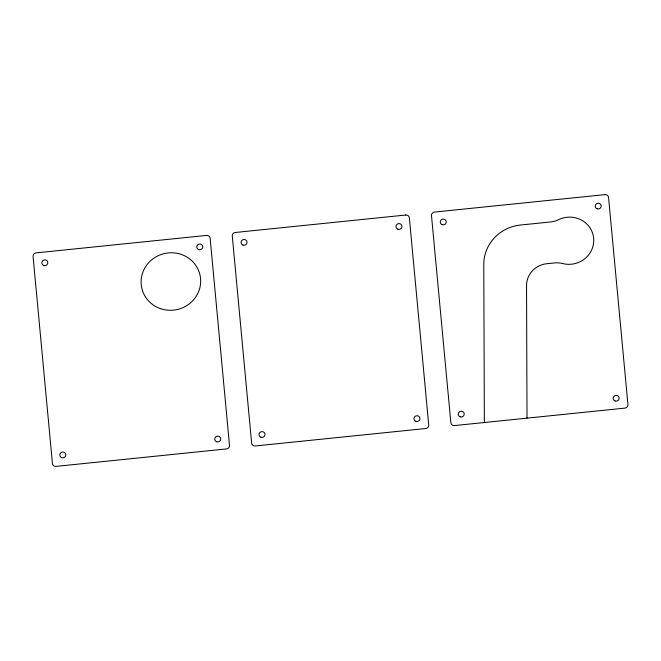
<?xml version="1.0" encoding="UTF-8"?>
<svg xmlns="http://www.w3.org/2000/svg" width="661" height="661" viewBox="0 0 661 661"><rect width="100%" height="100%" fill="white"/><g stroke="black" fill="none" stroke-linecap="round" stroke-linejoin="round"><path stroke-width="0.99" d="M527.015 418.14L526.536 285.494A22.259 21.433 -12.3 0 1 546.763 263.731L554.538 262.929A22.259 21.433 -12.3 0 1 562.61 263.541A24.49 23.573 -12.3 0 0 593.652 238.233A24.49 23.573 -12.3 0 0 558.512 219.708A22.259 21.433 -12.3 0 1 550.704 221.939L520.372 225.046A40.263 38.768 -12.3 0 0 483.786 264.417L484.356 422.511M206.521 235.423L36.082 252.882A3.338 3.214 -12.3 0 0 33.067 256.427L52.434 463.518A3.338 3.214 -12.3 0 0 56.053 466.377L226.492 448.926A3.338 3.214 -12.3 0 0 229.507 445.382L210.14 238.29A3.338 3.214 -12.3 0 0 206.521 235.423M405.738 215.023L235.299 232.482A3.338 3.214 -12.3 0 0 232.275 236.027L251.643 443.11A3.338 3.214 -12.3 0 0 255.262 445.977L425.701 428.518A3.338 3.214 -12.3 0 0 428.725 424.973L409.357 217.89A3.338 3.214 -12.3 0 0 405.738 215.023M604.947 194.623L434.508 212.074A3.338 3.214 -12.3 0 0 431.493 215.618L450.86 422.71A3.338 3.214 -12.3 0 0 454.479 425.577L624.918 408.118A3.338 3.214 -12.3 0 0 627.933 404.573L608.566 197.482A3.338 3.214 -12.3 0 0 604.947 194.623M160.326 308.596A29.828 28.72 -12.3 0 0 200.275 276.463A29.828 28.72 -12.3 0 0 152.038 259.542A29.828 28.72 -12.3 0 0 160.326 308.596M198.713 249.618A3.008 2.892 -12.3 0 0 202.737 246.388A3.008 2.892 -12.3 0 0 197.879 244.677A3.008 2.892 -12.3 0 0 198.713 249.618M216.684 441.771A3.008 2.892 -12.3 0 0 220.708 438.532A3.008 2.892 -12.3 0 0 215.841 436.83A3.008 2.892 -12.3 0 0 216.684 441.771M61.737 457.635A3.008 2.892 -12.3 0 0 65.761 454.396A3.008 2.892 -12.3 0 0 60.903 452.694A3.008 2.892 -12.3 0 0 61.737 457.635M43.766 265.491A3.008 2.892 -12.3 0 0 47.79 262.252A3.008 2.892 -12.3 0 0 42.932 260.55A3.008 2.892 -12.3 0 0 43.766 265.491M242.984 245.091A3.008 2.892 -12.3 0 0 247.007 241.852A3.008 2.892 -12.3 0 0 242.149 240.15A3.008 2.892 -12.3 0 0 242.984 245.091M260.946 437.235A3.008 2.892 -12.3 0 0 264.97 433.996A3.008 2.892 -12.3 0 0 260.112 432.294A3.008 2.892 -12.3 0 0 260.946 437.235M415.893 421.363A3.008 2.892 -12.3 0 0 419.917 418.124A3.008 2.892 -12.3 0 0 415.058 416.422A3.008 2.892 -12.3 0 0 415.893 421.363M397.922 229.218A3.008 2.892 -12.3 0 0 401.946 225.979A3.008 2.892 -12.3 0 0 397.087 224.277A3.008 2.892 -12.3 0 0 397.922 229.218M597.139 208.818A3.008 2.892 -12.3 0 0 601.163 205.579A3.008 2.892 -12.3 0 0 596.305 203.877A3.008 2.892 -12.3 0 0 597.139 208.818M615.11 400.963A3.008 2.892 -12.3 0 0 619.134 397.724A3.008 2.892 -12.3 0 0 614.276 396.022A3.008 2.892 -12.3 0 0 615.11 400.963M460.163 416.827A3.008 2.892 -12.3 0 0 464.187 413.596A3.008 2.892 -12.3 0 0 459.329 411.886A3.008 2.892 -12.3 0 0 460.163 416.827M442.192 224.682A3.008 2.892 -12.3 0 0 446.216 221.443A3.008 2.892 -12.3 0 0 441.358 219.741A3.008 2.892 -12.3 0 0 442.192 224.682"/></g></svg>
